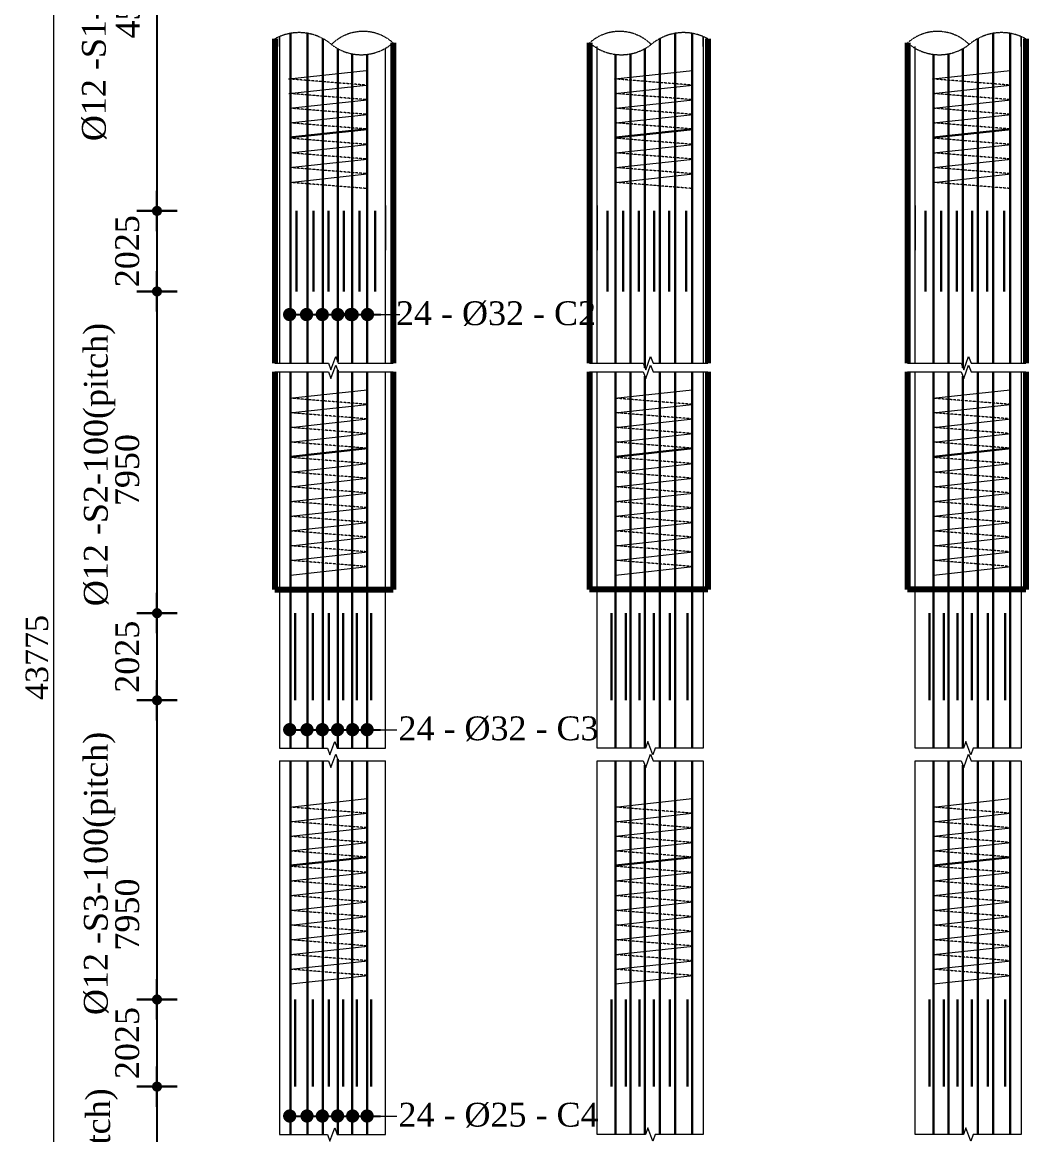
# Model space of a CAD drawing. Header units: millimetres. Extents: x -452357 to 35267, y 81803 to 461763.
# Drawn here: x -28985 to -21411, y 208038 to 216431 of the extents above; entities that cross this region are included whole.
import ezdxf

# ---------------------------------------------------------------- set-up
doc = ezdxf.new("R2010")
doc.units = ezdxf.units.MM
doc.header["$PDMODE"] = 2
doc.linetypes.add('DASHED', pattern=[0.75, 0.5, -0.25])
doc.linetypes.add('DASHEDX2', pattern=[38.099999999999994, 25.4, -12.7])
doc.layers.get('Defpoints').update_dxf_attribs({"lineweight": 13})
for name, color, linetype, lineweight in [('Binder', 136, 'Continuous', 15), ('dim', 96, 'Continuous', 25), ('Dimision', 96, 'Continuous', 18), ('hatch', 65, 'Continuous', 15), ('Hatching', 65, 'Continuous', 20), ('Pile', 11, 'Continuous', 15), ('Reinf.', 12, 'Continuous', 30), ('Text', 7, 'Continuous', 15)]:
    doc.layers.add(name, color=color, linetype=linetype, lineweight=lineweight)
doc.styles.get("Standard").update_dxf_attribs({"font": 'times.ttf'})
doc.dimstyles.new('ISO-25', dxfattribs={"dimtxt": 175, "dimasz": 100, "dimexe": 65, "dimexo": 115.625, "dimgap": 40, "dimtad": 1, "dimtoh": 1, "dimdec": 0, "dimtxsty": 'Standard', "dimblk": 'DOT', "dimcen": 300, "dimclrd": 256, "dimclre": 256, "dimclrt": 256, "dimadec": 0, "dimazin": 0, "dimtfac": 1, "dimtdec": 0, "dimtix": 1, "dimtmove": 0, "dimatfit": 3, "dimldrblk": 'DOT', "dimfxl": 75, "dimlwd": -1, "dimarcsym": 0})
doc.dimstyles.new('ISO-70', dxfattribs={"dimscale": 0, "dimtxt": 70, "dimasz": 0.75, "dimexe": 35, "dimexo": 35, "dimgap": 20, "dimtad": 1, "dimdec": 0, "dimlfac": -1, "dimzin": 1, "dimdsep": 46, "dimtxsty": 'Standard', "dimblk": 'DIM', "dimcen": 60, "dimclrd": 256, "dimclre": 256, "dimclrt": 256, "dimadec": 0, "dimazin": 0, "dimtfac": 1, "dimtdec": 0, "dimtix": 1, "dimtofl": 0, "dimtmove": 0, "dimatfit": 3, "dimldrblk": 'DOT', "dimfxl": 35, "dimfxlon": 1, "dimtolj": 1, "dimlwd": -1, "dimarcsym": 0})

# ---------------------------------------------------------------- blocks, each defined once
blk = doc.blocks.new('DIM')
at = {"layer": 'dim'}
for p, q in [((0, -101.4035087719276), (0, 101.4035087719276)), ((-101.4035087719312, 0), (101.4035087719312, 0))]:
    blk.add_line(p, q, dxfattribs=at)
at = {"layer": 'dim', "const_width": 25.35087719298245}
blk.add_lwpolyline([(-12.67543859648868, 0, 1), (12.67543859648868, 0, 1)], format="xyb", close=True, dxfattribs=at)
blk = doc.blocks.new('*D503')
at = {"layer": 'Defpoints', "color": 0, "ltscale": 30, "transparency": 16777216}
for p in [(-27816.01144215955, 218198.6524618298), (-27968.11670531827, 215007.654706753), (-26473.59269550542, 215007.654706753)]:
    blk.add_point(p, dxfattribs=at)
at = {"layer": 'dim', "lineweight": -2, "ltscale": 30, "transparency": 16777216}
for p, q in [((-27933.11670531827, 218198.6524618298), (-28003.11670531827, 218198.6524618298)), ((-27933.11670531827, 215007.654706753), (-28003.11670531827, 215007.654706753))]:
    blk.add_line(p, q, dxfattribs=at)
at = {"layer": 'dim', "ltscale": 30, "transparency": 16777216}
blk.add_line((-27968.11670531827, 218197.1524618298), (-27968.11670531827, 215009.154706753), dxfattribs=at)
at = {"layer": 'dim', "ltscale": 30, "transparency": 16777216, "xscale": 1.5, "yscale": 1.5, "zscale": 1.5}
for p, rotation in [((-27968.11670531827, 218198.6524618298), 90), ((-27968.11670531827, 215007.654706753), 270)]:
    blk.add_blockref('DIM', p, dxfattribs=dict(at, rotation=rotation))
at = {"layer": 'dim', "ltscale": 30, "transparency": 16777216, "insert": (-28186.57730432412, 216580.7845475536), "char_height": 160, "attachment_point": 5, "rotation": 90}
blk.add_mtext('\\A1;{\\H1.125x;4543}', dxfattribs=at)
blk = doc.blocks.new('_Dot')
at = {"color": 0, "linetype": 'ByBlock', "lineweight": -2}
blk.add_line((-0.5, 0), (-1, 0), dxfattribs=at)
at = {"color": 0, "linetype": 'ByBlock', "const_width": 0.5}
blk.add_lwpolyline([(-0.25, 0, 1), (0.25, 0, 1)], format="xyb", close=True, dxfattribs=at)
blk = doc.blocks.new('*D504')
at = {"layer": 'Defpoints', "color": 0, "ltscale": 30, "transparency": 16777216}
for p in [(-26473.59269550542, 215007.654706753), (-27968.11670531775, 214400.4313557408), (-26446.45457938436, 214400.4313557408)]:
    blk.add_point(p, dxfattribs=at)
at = {"layer": 'dim', "lineweight": -2, "ltscale": 30, "transparency": 16777216}
for p, q in [((-27933.11670531775, 215007.654706753), (-28003.11670531775, 215007.654706753)), ((-27933.11670531775, 214400.4313557408), (-28003.11670531775, 214400.4313557408))]:
    blk.add_line(p, q, dxfattribs=at)
at = {"layer": 'dim', "ltscale": 30, "transparency": 16777216}
blk.add_line((-27968.11670531775, 215006.154706753), (-27968.11670531775, 214401.9313557408), dxfattribs=at)
at = {"layer": 'dim', "ltscale": 30, "transparency": 16777216, "xscale": 1.5, "yscale": 1.5, "zscale": 1.5}
for p, rotation in [((-27968.11670531775, 215007.654706753), 90), ((-27968.11670531775, 214400.4313557408), 270)]:
    blk.add_blockref('DIM', p, dxfattribs=dict(at, rotation=rotation))
at = {"layer": 'dim', "ltscale": 30, "transparency": 16777216, "insert": (-28192.2032770065, 214704.0430312467), "char_height": 160, "attachment_point": 5, "rotation": 90}
blk.add_mtext('\\A1;{\\H1.125x;2025}', dxfattribs=at)
blk = doc.blocks.new('*D505')
at = {"layer": 'Defpoints', "color": 0, "ltscale": 30, "transparency": 16777216}
for p in [(-27925.75776286569, 214400.4313557408), (-27968.11670531775, 211973.2881292108), (-26446.45457938431, 211973.2881292108)]:
    blk.add_point(p, dxfattribs=at)
at = {"layer": 'dim', "lineweight": -2, "ltscale": 30, "transparency": 16777216}
for p, q in [((-27960.75776286569, 214400.4313557408), (-28003.11670531775, 214400.4313557408)), ((-27933.11670531775, 211973.2881292108), (-28003.11670531775, 211973.2881292108))]:
    blk.add_line(p, q, dxfattribs=at)
at = {"layer": 'dim', "ltscale": 30, "transparency": 16777216}
blk.add_line((-27968.11670531775, 214398.9313557408), (-27968.11670531775, 211974.7881292108), dxfattribs=at)
at = {"layer": 'dim', "ltscale": 30, "transparency": 16777216, "xscale": 1.5, "yscale": 1.5, "zscale": 1.5}
for p, rotation in [((-27968.11670531775, 214400.4313557408), 90), ((-27968.11670531775, 211973.2881292108), 270)]:
    blk.add_blockref('DIM', p, dxfattribs=dict(at, rotation=rotation))
at = {"layer": 'dim', "ltscale": 30, "transparency": 16777216, "insert": (-28192.2032770065, 213052.5542210292), "char_height": 160, "attachment_point": 5, "rotation": 90}
blk.add_mtext('\\A1;{\\H1.125x;7950}', dxfattribs=at)
blk = doc.blocks.new('*D506')
at = {"layer": 'Defpoints', "color": 0, "ltscale": 30, "transparency": 16777216}
for p in [(-27939.97026097217, 211973.2881292108), (-27968.11670531765, 211315.8228965687), (-26446.45457938431, 211315.8228965687)]:
    blk.add_point(p, dxfattribs=at)
at = {"layer": 'dim', "lineweight": -2, "ltscale": 30, "transparency": 16777216}
for p, q in [((-27968.11670531765, 211973.2881292108), (-28003.11670531765, 211973.2881292108)), ((-27933.11670531765, 211315.8228965687), (-28003.11670531765, 211315.8228965687))]:
    blk.add_line(p, q, dxfattribs=at)
at = {"layer": 'dim', "ltscale": 30, "transparency": 16777216}
blk.add_line((-27968.11670531765, 211971.7881292108), (-27968.11670531765, 211317.3228965687), dxfattribs=at)
at = {"layer": 'dim', "ltscale": 30, "transparency": 16777216, "xscale": 1.5, "yscale": 1.5, "zscale": 1.5}
for p, rotation in [((-27968.11670531765, 211973.2881292108), 90), ((-27968.11670531765, 211315.8228965687), 270)]:
    blk.add_blockref('DIM', p, dxfattribs=dict(at, rotation=rotation))
at = {"layer": 'dim', "ltscale": 30, "transparency": 16777216, "insert": (-28192.20327700645, 211644.5555128896), "char_height": 160, "attachment_point": 5, "rotation": 90}
blk.add_mtext('\\A1;{\\H1.125x;2025}', dxfattribs=at)
blk = doc.blocks.new('*D571')
at = {"layer": 'Defpoints', "color": 0, "ltscale": 30, "transparency": 16777216}
for p in [(-27943.10731889193, 208401.1151671112), (-27968.11670531805, 205982.7403387887), (-26446.45457938455, 205982.7403387887)]:
    blk.add_point(p, dxfattribs=at)
at = {"layer": 'dim', "lineweight": -2, "ltscale": 30, "transparency": 16777216}
for p, q in [((-27968.11670531805, 208401.1151671112), (-28003.11670531805, 208401.1151671112)), ((-27933.11670531805, 205982.7403387887), (-28003.11670531805, 205982.7403387887))]:
    blk.add_line(p, q, dxfattribs=at)
at = {"layer": 'dim', "ltscale": 30, "transparency": 16777216}
blk.add_line((-27968.11670531805, 208399.6151671112), (-27968.11670531805, 205984.2403387887), dxfattribs=at)
at = {"layer": 'dim', "ltscale": 30, "transparency": 16777216, "xscale": 1.5, "yscale": 1.5, "zscale": 1.5}
for p, rotation in [((-27968.11670531805, 208401.1151671112), 90), ((-27968.11670531805, 205982.7403387887), 270)]:
    blk.add_blockref('DIM', p, dxfattribs=dict(at, rotation=rotation))
at = {"layer": 'dim', "ltscale": 30, "transparency": 16777216, "insert": (-28192.20327700645, 207197.7015799318), "char_height": 160, "attachment_point": 5, "rotation": 90}
blk.add_mtext('\\A1;{\\H1.125x;8400}', dxfattribs=at)
blk = doc.blocks.new('*D576')
at = {"layer": 'Defpoints', "color": 0, "ltscale": 30, "transparency": 16777216}
for p in [(-27816.0114421597, 211315.8228965689), (-27968.11670531798, 209058.5803997532), (-27816.01144215975, 209058.5803997532)]:
    blk.add_point(p, dxfattribs=at)
at = {"layer": 'dim', "lineweight": -2, "ltscale": 30, "transparency": 16777216}
for p, q in [((-27933.11670531798, 211315.8228965689), (-28003.11670531798, 211315.8228965689)), ((-27933.11670531798, 209058.5803997532), (-28003.11670531798, 209058.5803997532))]:
    blk.add_line(p, q, dxfattribs=at)
at = {"layer": 'dim', "ltscale": 30, "transparency": 16777216}
blk.add_line((-27968.11670531798, 211314.3228965689), (-27968.11670531798, 209060.0803997532), dxfattribs=at)
at = {"layer": 'dim', "ltscale": 30, "transparency": 16777216, "xscale": 1.5, "yscale": 1.5, "zscale": 1.5}
for p, rotation in [((-27968.11670531798, 211315.8228965689), 90), ((-27968.11670531798, 209058.5803997532), 270)]:
    blk.add_blockref('DIM', p, dxfattribs=dict(at, rotation=rotation))
at = {"layer": 'dim', "ltscale": 30, "transparency": 16777216, "insert": (-28192.2032770065, 209699.3347189643), "char_height": 160, "attachment_point": 5, "rotation": 90}
blk.add_mtext('\\A1;{\\H1.125x;7950}', dxfattribs=at)
blk = doc.blocks.new('*D577')
at = {"layer": 'Defpoints', "color": 0, "ltscale": 30, "transparency": 16777216}
for p in [(-27939.97026097217, 209058.5803997531), (-27968.11670531771, 208401.1151671111), (-26446.45457938431, 208401.1151671111)]:
    blk.add_point(p, dxfattribs=at)
at = {"layer": 'dim', "lineweight": -2, "ltscale": 30, "transparency": 16777216}
for p, q in [((-27968.11670531771, 209058.5803997531), (-28003.11670531771, 209058.5803997531)), ((-27933.11670531771, 208401.1151671111), (-28003.11670531771, 208401.1151671111))]:
    blk.add_line(p, q, dxfattribs=at)
at = {"layer": 'dim', "ltscale": 30, "transparency": 16777216}
blk.add_line((-27968.11670531771, 209057.0803997531), (-27968.11670531771, 208402.6151671111), dxfattribs=at)
at = {"layer": 'dim', "ltscale": 30, "transparency": 16777216, "xscale": 1.5, "yscale": 1.5, "zscale": 1.5}
for p, rotation in [((-27968.11670531771, 209058.5803997531), 90), ((-27968.11670531771, 208401.1151671111), 270)]:
    blk.add_blockref('DIM', p, dxfattribs=dict(at, rotation=rotation))
at = {"layer": 'dim', "ltscale": 30, "transparency": 16777216, "insert": (-28192.20327700645, 208729.8477834319), "char_height": 160, "attachment_point": 5, "rotation": 90}
blk.add_mtext('\\A1;{\\H1.125x;2025}', dxfattribs=at)
blk = doc.blocks.new('*D608')
at = {"layer": 'Defpoints', "color": 0, "ltscale": 3, "transparency": 16777216}
for p in [(-28746.9423556034, 220500.2925271277), (-28152.71890650112, 220500.2925271277), (-27816.01144215999, 202776.8503809833)]:
    blk.add_point(p, dxfattribs=at)
at = {"layer": 'Dimision', "lineweight": -2, "ltscale": 3, "transparency": 16777216}
for p, q in [((-28546.9423556034, 220500.2925271277), (-28946.9423556034, 220500.2925271277)), ((-28546.94235560339, 202776.8503809833), (-28946.94235560339, 202776.8503809833))]:
    blk.add_line(p, q, dxfattribs=at)
at = {"layer": 'Dimision', "ltscale": 3, "transparency": 16777216}
blk.add_line((-28746.94235560339, 202876.8503809833), (-28746.9423556034, 220400.2925271277), dxfattribs=at)
at = {"layer": 'Dimision', "ltscale": 3, "transparency": 16777216, "xscale": 100, "yscale": 100, "zscale": 100}
for p, rotation in [((-28746.9423556034, 220500.2925271277), 90), ((-28746.94235560339, 202776.8503809833), 270)]:
    blk.add_blockref('_Dot', p, dxfattribs=dict(at, rotation=rotation))
at = {"layer": 'Dimision', "ltscale": 3, "transparency": 16777216, "insert": (-28873.65828927312, 211638.5714540555), "char_height": 170, "attachment_point": 5, "rotation": 90}
blk.add_mtext('43775', dxfattribs=at)

msp = doc.modelspace()

# ---------------------------------------------------------------- linework, layer by layer
at = {"layer": 'Binder', "ltscale": 5}
for p, q in [((-26972.70919128046, 216003.0614942077), (-26388.13292814516, 216067.1057794453)), ((-24511.84470811101, 216003.0614942076), (-23927.26844497577, 216067.1057794452)), ((-22111.84470811141, 216003.0614942077), (-21527.26844497617, 216067.1057794453)), ((-26972.70919128046, 215892.4057565028), (-26388.13292814516, 215956.4500417404)), ((-24511.84470811101, 215892.4057565028), (-23927.26844497577, 215956.4500417403)), ((-22111.84470811141, 215892.4057565028), (-21527.26844497617, 215956.4500417403)), ((-26966.8214527355, 215782.3950603956), (-26382.2451896002, 215846.4393456332)), ((-24505.95696956605, 215782.3950603956), (-23921.38070643081, 215846.4393456331)), ((-22105.95696956645, 215782.3950603956), (-21521.38070643121, 215846.4393456332)), ((-26966.8214527355, 215671.7393226908), (-26382.2451896002, 215735.7836079283)), ((-24505.95696956605, 215671.7393226907), (-23921.38070643081, 215735.7836079282)), ((-22105.95696956645, 215671.7393226907), (-21521.38070643121, 215735.7836079283)), ((-26966.8214527355, 215561.0835849858), (-26382.2451896002, 215625.1278702234)), ((-24505.95696956605, 215561.0835849857), (-23921.38070643081, 215625.1278702233)), ((-22105.95696956645, 215561.0835849858), (-21521.38070643121, 215625.1278702234)), ((-26966.8214527355, 215445.326007582), (-26382.2451896002, 215509.3702928195)), ((-24505.95696956605, 215445.3260075819), (-23921.38070643081, 215509.3702928195)), ((-22105.95696956645, 215445.3260075819), (-21521.38070643121, 215509.3702928195)), ((-26966.8214527355, 215334.6702698771), (-26382.2451896002, 215398.7145551146)), ((-24505.95696956605, 215334.670269877), (-23921.38070643081, 215398.7145551145)), ((-22105.95696956645, 215334.670269877), (-21521.38070643121, 215398.7145551146)), ((-26966.8214527355, 215223.0258435817), (-26382.2451896002, 215287.0701288193)), ((-24505.95696956605, 215223.0258435816), (-23921.38070643081, 215287.0701288192)), ((-22105.95696956645, 215223.0258435817), (-21521.38070643121, 215287.0701288193)), ((-26966.8214527355, 213594.9129884297), (-26382.2451896002, 213658.9572736673)), ((-24512.54522049321, 213594.9129884297), (-23927.96895735785, 213658.9572736672)), ((-22112.54522049362, 213594.9129884297), (-21527.96895735826, 213658.9572736673)), ((-26966.8214527355, 213484.2572507249), (-26382.2451896002, 213548.3015359624)), ((-24512.54522049321, 213484.2572507248), (-23927.96895735785, 213548.3015359623)), ((-22112.54522049362, 213484.2572507248), (-21527.96895735826, 213548.3015359624)), ((-26960.93371419054, 213374.2465546177), (-26376.35745105524, 213438.2908398552)), ((-24506.65748194825, 213374.2465546176), (-23922.08121881289, 213438.2908398552)), ((-22106.65748194866, 213374.2465546176), (-21522.0812188133, 213438.2908398552)), ((-26960.93371419054, 213263.5908169128), (-26376.35745105524, 213327.6351021503)), ((-24506.65748194825, 213263.5908169127), (-23922.08121881289, 213327.6351021502)), ((-22106.65748194866, 213263.5908169127), (-21522.0812188133, 213327.6351021503)), ((-26960.93371419054, 213152.9350792078), (-26376.35745105524, 213216.9793644454)), ((-24506.65748194825, 213152.9350792077), (-23922.08121881289, 213216.9793644453)), ((-22106.65748194866, 213152.9350792078), (-21522.0812188133, 213216.9793644454)), ((-26960.93371419054, 213037.177501804), (-26376.35745105524, 213101.2217870415)), ((-24506.65748194825, 213037.1775018039), (-23922.08121881289, 213101.2217870415)), ((-22106.65748194866, 213037.1775018039), (-21522.0812188133, 213101.2217870415)), ((-26960.93371419054, 212926.5217640991), (-26376.35745105524, 212990.5660493366)), ((-24506.65748194825, 212926.521764099), (-23922.08121881289, 212990.5660493365)), ((-22106.65748194866, 212926.521764099), (-21522.0812188133, 212990.5660493366)), ((-26960.93371419054, 212814.8773378037), (-26376.35745105524, 212878.9216230413)), ((-24506.65748194825, 212814.8773378036), (-23922.08121881289, 212878.9216230412)), ((-22106.65748194866, 212814.8773378037), (-21522.0812188133, 212878.9216230413)), ((-26960.93371419054, 212704.2216000988), (-26376.35745105524, 212768.2658853364)), ((-24506.65748194825, 212704.2216000987), (-23922.08121881289, 212768.2658853363)), ((-22106.65748194866, 212704.2216000987), (-21522.0812188133, 212768.2658853363)), ((-26960.93371419054, 212593.5658623939), (-26376.35745105524, 212657.6101476314)), ((-24506.65748194825, 212593.5658623938), (-23922.08121881289, 212657.6101476313)), ((-22106.65748194866, 212593.5658623939), (-21522.0812188133, 212657.6101476314)), ((-26960.93371419054, 212481.9214360985), (-26376.35745105524, 212545.9657213361)), ((-24506.65748194825, 212481.9214360984), (-23922.08121881289, 212545.965721336)), ((-22106.65748194866, 212481.9214360985), (-21522.0812188133, 212545.9657213361)), ((-26960.93371419054, 212371.2656983936), (-26376.35745105524, 212435.3099836312)), ((-24506.65748194825, 212371.2656983935), (-23922.08121881289, 212435.3099836311)), ((-22106.65748194866, 212371.2656983935), (-21522.0812188133, 212435.3099836311)), ((-26960.93371419054, 212260.6099606887), (-26376.35745105524, 212324.6542459262)), ((-24506.65748194825, 212260.6099606886), (-23922.08121881289, 212324.6542459261)), ((-22106.65748194866, 212260.6099606887), (-21522.0812188133, 212324.6542459262)), ((-26966.82145273546, 210510.3045292577), (-26382.24518960016, 210574.3488144953)), ((-24512.54522049316, 210510.3045292576), (-23927.96895735781, 210574.3488144952)), ((-22112.54522049357, 210510.3045292576), (-21527.96895735821, 210574.3488144952)), ((-26966.82145273546, 210399.6487915528), (-26382.24518960016, 210463.6930767903)), ((-24512.54522049316, 210399.6487915527), (-23927.96895735781, 210463.6930767902)), ((-22112.54522049357, 210399.6487915528), (-21527.96895735821, 210463.6930767903)), ((-26960.9337141905, 210289.6380954456), (-26376.3574510552, 210353.6823806832)), ((-24506.6574819482, 210289.6380954455), (-23922.08121881285, 210353.6823806831)), ((-22106.65748194861, 210289.6380954456), (-21522.08121881325, 210353.6823806831)), ((-26960.9337141905, 210178.9823577407), (-26376.3574510552, 210243.0266429782)), ((-24506.6574819482, 210178.9823577406), (-23922.08121881285, 210243.0266429781)), ((-22106.65748194861, 210178.9823577407), (-21522.08121881325, 210243.0266429782)), ((-26960.9337141905, 210068.3266200357), (-26376.3574510552, 210132.3709052733)), ((-24506.6574819482, 210068.3266200357), (-23922.08121881285, 210132.3709052732)), ((-22106.65748194861, 210068.3266200357), (-21522.08121881325, 210132.3709052733)), ((-26960.9337141905, 209952.5690426319), (-26376.3574510552, 210016.6133278695)), ((-24506.6574819482, 209952.5690426318), (-23922.08121881285, 210016.6133278694)), ((-22106.65748194861, 209952.5690426319), (-21522.08121881325, 210016.6133278694)), ((-26960.9337141905, 209841.913304927), (-26376.3574510552, 209905.9575901645)), ((-24506.6574819482, 209841.9133049269), (-23922.08121881285, 209905.9575901644)), ((-22106.65748194861, 209841.913304927), (-21522.08121881325, 209905.9575901645)), ((-26960.9337141905, 209730.2688786316), (-26376.3574510552, 209794.3131638692)), ((-24506.6574819482, 209730.2688786316), (-23922.08121881285, 209794.3131638691)), ((-22106.65748194861, 209730.2688786316), (-21522.08121881325, 209794.3131638692)), ((-26960.9337141905, 209619.6131409267), (-26376.3574510552, 209683.6574261643)), ((-24506.6574819482, 209619.6131409266), (-23922.08121881285, 209683.6574261642)), ((-22106.65748194861, 209619.6131409267), (-21522.08121881325, 209683.6574261643)), ((-26960.9337141905, 209508.9574032218), (-26376.3574510552, 209573.0016884593)), ((-24506.6574819482, 209508.9574032217), (-23922.08121881285, 209573.0016884592)), ((-22106.65748194861, 209508.9574032218), (-21522.08121881325, 209573.0016884593)), ((-26960.9337141905, 209397.3129769264), (-26376.3574510552, 209461.357262164)), ((-24506.6574819482, 209397.3129769264), (-23922.08121881285, 209461.3572621639)), ((-22106.65748194861, 209397.3129769264), (-21522.08121881325, 209461.357262164)), ((-26960.9337141905, 209286.6572392215), (-26376.3574510552, 209350.7015244591)), ((-24506.6574819482, 209286.6572392214), (-23922.08121881285, 209350.701524459)), ((-22106.65748194861, 209286.6572392215), (-21522.08121881325, 209350.7015244591)), ((-26960.9337141905, 209176.0015015166), (-26376.3574510552, 209240.0457867541)), ((-24506.6574819482, 209176.0015015165), (-23922.08121881285, 209240.0457867541)), ((-22106.65748194861, 209176.0015015166), (-21522.08121881325, 209240.0457867541))]:
    msp.add_line(p, q, dxfattribs=at)
at = {"layer": 'Binder', "linetype": 'DASHEDX2', "ltscale": 0.006999999999999999}
for p, q in [((-26388.13292814516, 215956.4500417404), (-26972.70919128046, 216003.0614942077)), ((-23927.26844497577, 215956.4500417403), (-24511.84470811101, 216003.0614942076)), ((-21527.26844497617, 215956.4500417403), (-22111.84470811141, 216003.0614942077)), ((-26382.2451896002, 215846.4393456332), (-26966.8214527355, 215893.0507981006)), ((-23921.38070643081, 215846.4393456331), (-24505.95696956605, 215893.0507981005)), ((-21521.38070643121, 215846.4393456332), (-22105.95696956645, 215893.0507981006)), ((-26382.2451896002, 215735.7836079283), (-26966.8214527355, 215782.3950603956)), ((-23921.38070643081, 215735.7836079282), (-24505.95696956605, 215782.3950603956)), ((-21521.38070643121, 215735.7836079283), (-22105.95696956645, 215782.3950603956)), ((-26382.2451896002, 215625.1278702234), (-26966.8214527355, 215671.7393226908)), ((-23921.38070643081, 215625.1278702233), (-24505.95696956605, 215671.7393226907)), ((-21521.38070643121, 215625.1278702234), (-22105.95696956645, 215671.7393226907)), ((-26382.2451896002, 215509.3702928195), (-26966.8214527355, 215555.9817452869)), ((-23921.38070643081, 215509.3702928195), (-24505.95696956605, 215555.9817452868)), ((-21521.38070643121, 215509.3702928195), (-22105.95696956645, 215555.9817452869)), ((-26382.2451896002, 215398.7145551146), (-26966.8214527355, 215445.326007582)), ((-23921.38070643081, 215398.7145551145), (-24505.95696956605, 215445.3260075819)), ((-21521.38070643121, 215398.7145551146), (-22105.95696956645, 215445.3260075819)), ((-26382.2451896002, 215288.0588174096), (-26966.8214527355, 215334.6702698771)), ((-23921.38070643081, 215288.0588174096), (-24505.95696956605, 215334.670269877)), ((-21521.38070643121, 215288.0588174096), (-22105.95696956645, 215334.670269877)), ((-26382.2451896002, 215176.4143911143), (-26966.8214527355, 215223.0258435817)), ((-23921.38070643081, 215176.4143911143), (-24505.95696956605, 215223.0258435816)), ((-21521.38070643121, 215176.4143911143), (-22105.95696956645, 215223.0258435817)), ((-26382.2451896002, 213548.3015359624), (-26966.8214527355, 213594.9129884297)), ((-23927.96895735785, 213548.3015359623), (-24512.54522049321, 213594.9129884297)), ((-21527.96895735826, 213548.3015359624), (-22112.54522049362, 213594.9129884297)), ((-26376.35745105524, 213438.2908398552), (-26960.93371419054, 213484.9022923226)), ((-23922.08121881289, 213438.2908398552), (-24506.65748194825, 213484.9022923225)), ((-21522.0812188133, 213438.2908398552), (-22106.65748194866, 213484.9022923226)), ((-26376.35745105524, 213327.6351021503), (-26960.93371419054, 213374.2465546177)), ((-23922.08121881289, 213327.6351021502), (-24506.65748194825, 213374.2465546176)), ((-21522.0812188133, 213327.6351021503), (-22106.65748194866, 213374.2465546176)), ((-26376.35745105524, 213216.9793644454), (-26960.93371419054, 213263.5908169128)), ((-23922.08121881289, 213216.9793644453), (-24506.65748194825, 213263.5908169127)), ((-21522.0812188133, 213216.9793644454), (-22106.65748194866, 213263.5908169127)), ((-26376.35745105524, 213101.2217870415), (-26960.93371419054, 213147.8332395089)), ((-23922.08121881289, 213101.2217870415), (-24506.65748194825, 213147.8332395088)), ((-21522.0812188133, 213101.2217870415), (-22106.65748194866, 213147.8332395089)), ((-26376.35745105524, 212990.5660493366), (-26960.93371419054, 213037.177501804)), ((-23922.08121881289, 212990.5660493365), (-24506.65748194825, 213037.1775018039)), ((-21522.0812188133, 212990.5660493366), (-22106.65748194866, 213037.1775018039)), ((-26376.35745105524, 212879.9103116317), (-26960.93371419054, 212926.5217640991)), ((-23922.08121881289, 212879.9103116316), (-24506.65748194825, 212926.521764099)), ((-21522.0812188133, 212879.9103116316), (-22106.65748194866, 212926.521764099)), ((-26376.35745105524, 212768.2658853364), (-26960.93371419054, 212814.8773378037)), ((-23922.08121881289, 212768.2658853363), (-24506.65748194825, 212814.8773378036)), ((-21522.0812188133, 212768.2658853363), (-22106.65748194866, 212814.8773378037)), ((-26376.35745105524, 212657.6101476314), (-26960.93371419054, 212704.2216000988)), ((-23922.08121881289, 212657.6101476313), (-24506.65748194825, 212704.2216000987)), ((-21522.0812188133, 212657.6101476314), (-22106.65748194866, 212704.2216000987)), ((-26376.35745105524, 212546.9544099265), (-26960.93371419054, 212593.5658623939)), ((-23922.08121881289, 212546.9544099264), (-24506.65748194825, 212593.5658623938)), ((-21522.0812188133, 212546.9544099264), (-22106.65748194866, 212593.5658623939)), ((-26376.35745105524, 212435.3099836312), (-26960.93371419054, 212481.9214360985)), ((-23922.08121881289, 212435.3099836311), (-24506.65748194825, 212481.9214360984)), ((-21522.0812188133, 212435.3099836311), (-22106.65748194866, 212481.9214360985)), ((-26376.35745105524, 212324.6542459262), (-26960.93371419054, 212371.2656983936)), ((-23922.08121881289, 212324.6542459261), (-24506.65748194825, 212371.2656983935)), ((-21522.0812188133, 212324.6542459262), (-22106.65748194866, 212371.2656983935)), ((-26382.24518960016, 210463.6930767903), (-26966.82145273546, 210510.3045292577)), ((-23927.96895735781, 210463.6930767902), (-24512.54522049316, 210510.3045292576)), ((-21527.96895735821, 210463.6930767903), (-22112.54522049357, 210510.3045292576)), ((-26376.3574510552, 210353.6823806832), (-26960.9337141905, 210400.2938331505)), ((-23922.08121881285, 210353.6823806831), (-24506.6574819482, 210400.2938331504)), ((-21522.08121881325, 210353.6823806831), (-22106.65748194861, 210400.2938331505)), ((-26376.3574510552, 210243.0266429782), (-26960.9337141905, 210289.6380954456)), ((-23922.08121881285, 210243.0266429781), (-24506.6574819482, 210289.6380954455)), ((-21522.08121881325, 210243.0266429782), (-22106.65748194861, 210289.6380954456)), ((-26376.3574510552, 210132.3709052733), (-26960.9337141905, 210178.9823577407)), ((-23922.08121881285, 210132.3709052732), (-24506.6574819482, 210178.9823577406)), ((-21522.08121881325, 210132.3709052733), (-22106.65748194861, 210178.9823577407)), ((-26376.3574510552, 210016.6133278695), (-26960.9337141905, 210063.2247803368)), ((-23922.08121881285, 210016.6133278694), (-24506.6574819482, 210063.2247803367)), ((-21522.08121881325, 210016.6133278694), (-22106.65748194861, 210063.2247803368)), ((-26376.3574510552, 209905.9575901645), (-26960.9337141905, 209952.5690426319)), ((-23922.08121881285, 209905.9575901644), (-24506.6574819482, 209952.5690426318)), ((-21522.08121881325, 209905.9575901645), (-22106.65748194861, 209952.5690426319)), ((-26376.3574510552, 209795.3018524596), (-26960.9337141905, 209841.913304927)), ((-23922.08121881285, 209795.3018524595), (-24506.6574819482, 209841.9133049269)), ((-21522.08121881325, 209795.3018524596), (-22106.65748194861, 209841.913304927)), ((-26376.3574510552, 209683.6574261643), (-26960.9337141905, 209730.2688786316)), ((-23922.08121881285, 209683.6574261642), (-24506.6574819482, 209730.2688786316)), ((-21522.08121881325, 209683.6574261643), (-22106.65748194861, 209730.2688786316)), ((-26376.3574510552, 209573.0016884593), (-26960.9337141905, 209619.6131409267)), ((-23922.08121881285, 209573.0016884592), (-24506.6574819482, 209619.6131409266)), ((-21522.08121881325, 209573.0016884593), (-22106.65748194861, 209619.6131409267)), ((-26376.3574510552, 209462.3459507544), (-26960.9337141905, 209508.9574032218)), ((-23922.08121881285, 209462.3459507543), (-24506.6574819482, 209508.9574032217)), ((-21522.08121881325, 209462.3459507544), (-22106.65748194861, 209508.9574032218)), ((-26376.3574510552, 209350.7015244591), (-26960.9337141905, 209397.3129769264)), ((-23922.08121881285, 209350.701524459), (-24506.6574819482, 209397.3129769264)), ((-21522.08121881325, 209350.7015244591), (-22106.65748194861, 209397.3129769264)), ((-26376.3574510552, 209240.0457867541), (-26960.9337141905, 209286.6572392215)), ((-23922.08121881285, 209240.0457867541), (-24506.6574819482, 209286.6572392214)), ((-21522.08121881325, 209240.0457867541), (-22106.65748194861, 209286.6572392215))]:
    msp.add_line(p, q, dxfattribs=at)
at = {"layer": 'hatch', "lineweight": 80, "ltscale": 3}
for p, q in [((-27078.19949760246, 216305.8015559603), (-27078.19949760246, 213859.1710678301)), ((-23810.70317394593, 216305.8015559601), (-23810.70317394593, 213859.17106783)), ((-21410.70317394634, 216305.8015559602), (-21410.70317394634, 213859.1710678301)), ((-26186.42492278507, 216275.421167183), (-26186.42492278507, 213859.1710678301)), ((-24702.47774876338, 216275.4211671829), (-24702.47774876338, 213859.17106783)), ((-22302.47774876379, 216275.4211671829), (-22302.47774876379, 213859.1710678301)), ((-27078.19949760246, 213794.1459748354), (-27078.19949760246, 212152.002647259)), ((-26186.42492278507, 213794.1459748354), (-26186.42492278507, 212152.002647259)), ((-24702.47774876338, 213794.1459748354), (-24702.47774876338, 212152.0026472588)), ((-23810.70317394593, 213794.1459748354), (-23810.70317394593, 212152.0026472588)), ((-22302.47774876379, 213794.1459748354), (-22302.47774876379, 212152.0026472589)), ((-21410.70317394634, 213794.1459748354), (-21410.70317394634, 212152.0026472589)), ((-27078.19949760246, 212152.002647259), (-26186.42492278507, 212152.002647259)), ((-23810.70317394593, 212152.0026472588), (-24702.47774876338, 212152.0026472588)), ((-21410.70317394634, 212152.0026472589), (-22302.47774876379, 212152.0026472589))]:
    msp.add_line(p, q, dxfattribs=at)
at = {"layer": 'Hatching', "ltscale": 3}
for p, q in [((-24644.45133577414, 216234.4018978291), (-24644.45133577414, 216247.2785593003)), ((-22244.45133577455, 216234.4018978292), (-22244.45133577455, 216247.2785593004)), ((-26244.45133577431, 215049.04632359), (-26244.45133577431, 214711.103638685)), ((-24644.45133577414, 215049.0463235898), (-24644.45133577414, 214711.1036386849)), ((-22244.45133577455, 215049.0463235899), (-22244.45133577455, 214711.103638685))]:
    msp.add_line(p, q, dxfattribs=at)
for points in [[(-27044.45133577455, 216322.2797211638), (-27044.45133577455, 213859.1710678301)], [(-27044.45133577455, 216247.2785593004), (-27044.45133577455, 216320.5663687546)], [(-23844.45133577396, 216322.2797211636), (-23844.45133577396, 213859.17106783)], [(-23844.45133577396, 216247.2785593003), (-23844.45133577396, 216320.5663687544)], [(-21444.45133577437, 216322.2797211637), (-21444.45133577437, 213859.1710678301)], [(-21444.45133577437, 216247.2785593004), (-21444.45133577437, 216320.5663687545)], [(-26244.45133577431, 213859.1710678301), (-26244.45133577431, 216234.4018978293)], [(-24644.45133577414, 213859.17106783), (-24644.45133577414, 216234.4018978291)], [(-22244.45133577455, 213859.1710678301), (-22244.45133577455, 216234.4018978292)], [(-27078.19949760246, 213859.1710678301), (-26673.31016868683, 213859.1710678301), (-26654.86754573583, 213808.5003777175), (-26617.9822998343, 213909.8417579428), (-26599.53967688353, 213859.1710678301), (-26186.42492278507, 213859.1710678301)], [(-24702.47774876338, 213859.17106783), (-24297.58841984753, 213859.17106783), (-24279.14579689676, 213808.5003777174), (-24242.26055099499, 213909.8417579427), (-24223.81792804423, 213859.17106783), (-23810.70317394593, 213859.17106783)], [(-22302.47774876379, 213859.1710678301), (-21897.58841984793, 213859.1710678301), (-21879.14579689717, 213808.5003777175), (-21842.2605509954, 213909.8417579427), (-21823.81792804463, 213859.1710678301), (-21410.70317394634, 213859.1710678301)], [(-27078.19949760246, 213794.1459748354), (-26673.31016868683, 213794.1459748354), (-26654.86754573607, 213743.4752847228), (-26617.9822998343, 213844.8166649481), (-26599.53967688353, 213794.1459748354), (-26186.42492278507, 213794.1459748354)], [(-27044.45133577455, 213794.1459748354), (-27044.45133577455, 212152.002647259)], [(-26244.45133577431, 212152.002647259), (-26244.45133577431, 213794.1459748354)], [(-24702.47774876338, 213794.1459748354), (-24297.58841984776, 213794.1459748354), (-24279.14579689676, 213743.4752847227), (-24242.26055099523, 213844.816664948), (-24223.81792804446, 213794.1459748354), (-23810.70317394605, 213794.1459748354)], [(-24644.45133577414, 212152.0026472588), (-24644.45133577414, 213794.1459748354)], [(-23844.45133577396, 213794.1459748354), (-23844.45133577396, 212152.0026472588)], [(-22302.47774876379, 213794.1459748354), (-21897.58841984817, 213794.1459748354), (-21879.14579689717, 213743.4752847228), (-21842.26055099563, 213844.8166649481), (-21823.81792804487, 213794.1459748354), (-21410.70317394646, 213794.1459748354)], [(-22244.45133577455, 212152.0026472589), (-22244.45133577455, 213794.1459748354)], [(-21444.45133577437, 213794.1459748354), (-21444.45133577437, 212152.0026472589)], [(-27044.45133577431, 212152.002647259), (-27044.4513357745, 210954.2873357716)], [(-26244.45133577427, 210954.2873357716), (-26244.45133577408, 212152.002647259)], [(-24644.45133577409, 210954.2873357714), (-24644.45133577437, 212152.0026472588)], [(-23844.45133577408, 212152.0026472588), (-23844.45133577392, 210954.2873357714)], [(-22244.4513357745, 210954.2873357715), (-22244.45133577478, 212152.0026472589)], [(-21444.45133577449, 212152.0026472589), (-21444.45133577433, 210954.2873357715)], [(-27044.45133577427, 210954.2873357716), (-26681.3365816758, 210954.2873357716), (-26662.89395872504, 210903.6166456589), (-26626.00871282327, 211004.9580258843), (-26607.5660898725, 210954.2873357716), (-26244.45133577427, 210954.2873357716)], [(-23844.45133577404, 210954.2873357714), (-24207.56608987256, 210954.2873357714), (-24226.00871282333, 210903.6166456587), (-24262.89395872509, 211004.9580258841), (-24281.33658167586, 210954.2873357714), (-24644.45133577409, 210954.2873357714)], [(-21444.45133577444, 210954.2873357715), (-21807.56608987297, 210954.2873357715), (-21826.00871282374, 210903.6166456588), (-21862.8939587255, 211004.9580258842), (-21881.33658167627, 210954.2873357715), (-22244.4513357745, 210954.2873357715)], [(-27044.4513357745, 210859.5375156634), (-26673.31016868679, 210859.5375156634), (-26654.86754573602, 210808.8668255507), (-26617.98229983426, 210910.208205776), (-26599.53967688349, 210859.5375156634), (-26244.45133577427, 210859.5375156634)], [(-27044.4513357745, 210859.5375156634), (-27044.4513357745, 209067.3941880869)], [(-26244.45133577427, 209067.3941880869), (-26244.45133577427, 210859.5375156634)], [(-24644.45133577409, 210859.5375156633), (-24297.58841984771, 210859.5375156633), (-24279.14579689672, 210808.8668255506), (-24242.26055099518, 210910.2082057759), (-24223.81792804442, 210859.5375156633), (-23844.45133577392, 210859.5375156633)], [(-24644.45133577409, 209067.3941880868), (-24644.45133577409, 210859.5375156633)], [(-23844.45133577392, 210859.5375156633), (-23844.45133577392, 209067.3941880868)], [(-22244.4513357745, 210859.5375156633), (-21897.58841984812, 210859.5375156633), (-21879.14579689712, 210808.8668255507), (-21842.26055099559, 210910.208205776), (-21823.81792804482, 210859.5375156633), (-21444.45133577433, 210859.5375156633)], [(-22244.4513357745, 209067.3941880868), (-22244.4513357745, 210859.5375156633)], [(-21444.45133577433, 210859.5375156633), (-21444.45133577433, 209067.3941880868)], [(-27044.45133577427, 209067.3941880869), (-27044.4513357745, 208039.5796063139)], [(-26244.45133577427, 208039.5796063139), (-26244.45133577404, 209067.3941880869)], [(-24644.45133577409, 208039.5796063138), (-24644.45133577433, 209067.3941880868)], [(-23844.45133577404, 209067.3941880868), (-23844.45133577392, 208039.5796063138)], [(-22244.4513357745, 208039.5796063138), (-22244.45133577473, 209067.3941880868)], [(-21444.45133577444, 209067.3941880868), (-21444.45133577433, 208039.5796063138)], [(-27044.45133577427, 208039.5796063139), (-26681.3365816758, 208039.5796063139), (-26662.89395872504, 207988.9089162012), (-26626.00871282327, 208090.2502964266), (-26607.5660898725, 208039.5796063139), (-26244.45133577427, 208039.5796063139)], [(-23844.45133577404, 208039.5796063138), (-24207.56608987256, 208039.5796063138), (-24226.00871282333, 207988.9089162011), (-24262.89395872509, 208090.2502964264), (-24281.33658167586, 208039.5796063138), (-24644.45133577409, 208039.5796063138)], [(-21444.45133577444, 208039.5796063138), (-21807.56608987297, 208039.5796063138), (-21826.00871282374, 207988.9089162011), (-21862.8939587255, 208090.2502964265), (-21881.33658167627, 208039.5796063138), (-22244.4513357745, 208039.5796063138)]]:
    msp.add_lwpolyline(points, dxfattribs=at)
at = {"layer": 'Pile', "linetype": 'DASHED', "ltscale": 5}
for points in [[(-27078.19949760246, 216305.8015559603, -0.3108209829579011), (-26651.07671027123, 216263.434169951, 0.357467436164619), (-26186.42492278507, 216275.4211671831, 0.3980757661387853), (-26651.07671026471, 216263.4341699526)], [(-23810.70317394593, 216305.8015559601, 0.3108209829579011), (-24237.82596127722, 216263.4341699509, -0.357467436164619), (-24702.47774876338, 216275.4211671829, -0.3980757661387853), (-24237.82596128374, 216263.4341699524)], [(-21410.70317394634, 216305.8015559602, 0.3108209829579011), (-21837.82596127763, 216263.434169951, -0.357467436164619), (-22302.47774876379, 216275.421167183, -0.3980757661387853), (-21837.82596128415, 216263.4341699525)]]:
    msp.add_lwpolyline(points, format="xyb", dxfattribs=at)
at = {"layer": 'Reinf.', "ltscale": 5}
for p, q in [((-26716.24407574888, 213859.1710678301), (-26716.24407574888, 216307.759662689)), ((-24172.65859579957, 213859.17106783), (-24172.65859579957, 216307.7596626888)), ((-21772.65859579998, 213859.1710678301), (-21772.65859579998, 216307.7596626889)), ((-26603.72059943671, 213870.658058137), (-26603.72059943648, 216232.1794508896)), ((-24285.18207211174, 213825.0849075683), (-24285.18207211197, 216232.1794508895)), ((-21885.18207211215, 213825.0849075683), (-21885.18207211238, 216232.1794508896)), ((-26966.8214527355, 215561.0835849858), (-26382.2451896002, 215625.1278702234)), ((-24505.95696956605, 215561.0835849857), (-23921.38070643081, 215625.1278702233)), ((-22105.95696956645, 215561.0835849858), (-21521.38070643121, 215625.1278702234)), ((-26915.63497404223, 214400.4313557407), (-26915.63497404223, 215007.6547067529)), ((-26786.05942889866, 214400.4313557407), (-26786.05942889866, 215007.6547067529)), ((-26673.09644191321, 214400.4313557407), (-26673.09644191321, 215007.6547067529)), ((-26556.81094329622, 214400.4313557407), (-26556.81094329622, 215007.6547067529)), ((-26440.52544467924, 214400.4313557407), (-26440.52544467924, 215007.6547067529)), ((-26320.91743443072, 214400.4313557407), (-26320.91743443072, 215007.6547067529)), ((-24567.98523711773, 214400.4313557405), (-24567.98523711773, 215007.6547067527)), ((-24448.37722686921, 214400.4313557405), (-24448.37722686921, 215007.6547067527)), ((-24332.09172825223, 214400.4313557405), (-24332.09172825223, 215007.6547067527)), ((-24215.80622963524, 214400.4313557405), (-24215.80622963524, 215007.6547067527)), ((-24102.84324264973, 214400.4313557405), (-24102.84324264985, 215007.6547067527)), ((-23973.26769750616, 214400.4313557405), (-23973.26769750628, 215007.6547067527)), ((-22167.98523711813, 214400.4313557406), (-22167.98523711813, 215007.6547067528)), ((-22048.37722686962, 214400.4313557406), (-22048.37722686962, 215007.6547067528)), ((-21932.09172825264, 214400.4313557406), (-21932.09172825264, 215007.6547067528)), ((-21815.80622963565, 214400.4313557406), (-21815.80622963565, 215007.6547067528)), ((-21702.84324265014, 214400.4313557406), (-21702.84324265025, 215007.6547067528)), ((-21573.26769750657, 214400.4313557406), (-21573.26769750669, 215007.6547067528)), ((-26716.24407574888, 212152.002647259), (-26716.24407574888, 213794.1459748354)), ((-26603.72059943671, 212152.002647259), (-26603.72059943671, 213805.6329651423)), ((-24172.65859579957, 212152.0026472588), (-24172.65859579957, 213794.1459748354)), ((-21772.65859579998, 212152.0026472589), (-21772.65859579998, 213794.1459748354)), ((-24285.18207211174, 212152.0026472589), (-24285.18207211174, 213760.0598145735)), ((-21885.18207211215, 212152.0026472589), (-21885.18207211215, 213760.0598145735)), ((-26960.93371419054, 213152.9350792078), (-26376.35745105524, 213216.9793644454)), ((-24506.65748194825, 213152.9350792077), (-23922.08121881289, 213216.9793644453)), ((-22106.65748194866, 213152.9350792078), (-21522.0812188133, 213216.9793644454)), ((-26716.24407574884, 210954.2873357716), (-26716.24407574865, 212152.002647259)), ((-26603.72059943643, 210954.2873357716), (-26603.72059943624, 212152.002647259)), ((-26603.72059943643, 211950.8626765887), (-26603.72059943624, 212152.002647259)), ((-24285.18207211193, 210954.2873357714), (-24285.18207211221, 212152.0026472589)), ((-24285.18207211193, 211950.8626765885), (-24285.18207211221, 212152.0026472588)), ((-24172.65859579953, 210954.2873357714), (-24172.6585957998, 212152.0026472589)), ((-21885.18207211234, 210954.2873357715), (-21885.18207211261, 212152.0026472589)), ((-21885.18207211234, 211950.8626765886), (-21885.18207211261, 212152.0026472589)), ((-21772.65859579993, 210954.2873357715), (-21772.65859580021, 212152.0026472589)), ((-26790.70332211885, 211315.8228965686), (-26790.70332211885, 211973.2881292106)), ((-26672.11526857689, 211315.8228965686), (-26672.11526857689, 211973.2881292106)), ((-26563.66575270286, 211315.8228965686), (-26563.66575270286, 211973.2881292106)), ((-26459.10449602176, 211315.8228965686), (-26459.10449602176, 211973.2881292106)), ((-24429.79817552661, 211315.8228965685), (-24429.79817552661, 211973.2881292105)), ((-24325.2369188455, 211315.8228965685), (-24325.2369188455, 211973.2881292105)), ((-24216.78740297147, 211315.8228965685), (-24216.78740297147, 211973.2881292105)), ((-24098.19934942946, 211315.8228965685), (-24098.19934942946, 211973.2881292105)), ((-22029.79817552702, 211315.8228965685), (-22029.79817552702, 211973.2881292106)), ((-21925.23691884591, 211315.8228965685), (-21925.23691884591, 211973.2881292106)), ((-21816.78740297188, 211315.8228965685), (-21816.78740297188, 211973.2881292106)), ((-21698.19934942987, 211315.8228965685), (-21698.19934942987, 211973.2881292106)), ((-26716.24407574884, 209067.3941880869), (-26716.24407574884, 210859.5375156634)), ((-26603.72059943667, 209067.3941880869), (-26603.72059943667, 210871.0245059702)), ((-24172.65859579953, 209067.3941880868), (-24172.65859579953, 210859.5375156633)), ((-21772.65859579993, 209067.3941880868), (-21772.65859579993, 210859.5375156633)), ((-24285.1820721117, 209067.3941880868), (-24285.1820721117, 210825.4513554014)), ((-21885.1820721121, 209067.3941880869), (-21885.1820721121, 210825.4513554015)), ((-26960.9337141905, 210068.3266200357), (-26376.3574510552, 210132.3709052733)), ((-24506.6574819482, 210068.3266200357), (-23922.08121881285, 210132.3709052732)), ((-22106.65748194861, 210068.3266200357), (-21522.08121881325, 210132.3709052733)), ((-26790.70332211885, 208401.1151671109), (-26790.70332211885, 209058.580399753)), ((-26716.24407574884, 208039.5796063139), (-26716.2440757486, 209067.3941880869)), ((-26672.11526857689, 208401.1151671109), (-26672.11526857689, 209058.580399753)), ((-26603.72059943643, 208039.5796063139), (-26603.7205994362, 209067.3941880869)), ((-26603.72059943643, 209036.154947131), (-26603.7205994362, 209067.3941880869)), ((-26563.66575270286, 208401.1151671109), (-26563.66575270286, 209058.580399753)), ((-26459.10449602176, 208401.1151671109), (-26459.10449602176, 209058.580399753)), ((-24429.79817552661, 208401.1151671108), (-24429.79817552661, 209058.5803997528)), ((-24325.2369188455, 208401.1151671108), (-24325.2369188455, 209058.5803997528)), ((-24285.18207211193, 208039.5796063138), (-24285.18207211216, 209067.3941880868)), ((-24285.18207211193, 209036.1549471309), (-24285.18207211216, 209067.3941880868)), ((-24216.78740297147, 208401.1151671108), (-24216.78740297147, 209058.5803997528)), ((-24172.65859579953, 208039.5796063138), (-24172.65859579976, 209067.3941880868)), ((-24098.19934942946, 208401.1151671108), (-24098.19934942946, 209058.5803997528)), ((-22029.79817552702, 208401.1151671108), (-22029.79817552702, 209058.5803997529)), ((-21925.23691884591, 208401.1151671108), (-21925.23691884591, 209058.5803997529)), ((-21885.18207211234, 208039.5796063138), (-21885.18207211257, 209067.3941880869)), ((-21885.18207211234, 209036.1549471309), (-21885.18207211257, 209067.3941880868)), ((-21816.78740297188, 208401.1151671108), (-21816.78740297188, 209058.5803997529)), ((-21772.65859579993, 208039.5796063138), (-21772.65859580017, 209067.3941880869)), ((-21698.19934942987, 208401.1151671108), (-21698.19934942987, 209058.5803997529))]:
    msp.add_line(p, q, dxfattribs=at)
for points in [[(-26960.93371419054, 213859.1710678301), (-26960.93371419054, 216347.1349152127)], [(-26832.62007533391, 213859.1710678301), (-26832.62007533391, 216347.6005530753)], [(-24056.2825962146, 213859.17106783), (-24056.2825962146, 216347.6005530751)], [(-23927.96895735785, 213859.17106783), (-23927.96895735785, 216347.1349152125)], [(-21656.28259621501, 213859.1710678301), (-21656.28259621501, 216347.6005530752)], [(-21527.96895735826, 213859.1710678301), (-21527.96895735826, 216347.1349152126)], [(-26494.67569162259, 213859.1710678301), (-26494.67569162259, 216192.7346850565)], [(-26382.2451896002, 213859.1710678301), (-26382.2451896002, 216188.8848027439)], [(-24506.65748194825, 215728.7553448826), (-24506.65748194825, 216188.8848027437)], [(-24394.22697992586, 213859.17106783), (-24394.22697992586, 216192.7346850564)], [(-22106.65748194866, 215728.7553448827), (-22106.65748194866, 216188.8848027438)], [(-21994.22697992627, 213859.1710678301), (-21994.22697992627, 216192.7346850564)], [(-24506.65748194825, 213859.17106783), (-24506.65748194825, 215730.1439360907)], [(-22106.65748194866, 213859.1710678301), (-22106.65748194866, 215730.1439360908)], [(-26382.24518960043, 214400.6834375911), (-26382.24518960043, 215007.6547067529)], [(-24506.65748194802, 214400.683437591), (-24506.65748194802, 215007.6547067527)], [(-22106.65748194842, 214400.683437591), (-22106.65748194842, 215007.6547067528)], [(-26960.93371419054, 212152.002647259), (-26960.93371419054, 213794.1459748354)], [(-26832.62007533391, 212152.002647259), (-26832.62007533391, 213794.1459748354)], [(-26494.67569162259, 212152.002647259), (-26494.67569162259, 213794.1459748354)], [(-26382.2451896002, 212152.002647259), (-26382.2451896002, 213794.1459748354)], [(-24506.65748194825, 212152.0026472588), (-24506.65748194825, 213794.1459748354)], [(-24394.22697992586, 212152.0026472588), (-24394.22697992586, 213794.1459748354)], [(-24056.2825962146, 212152.0026472588), (-24056.2825962146, 213794.1459748354)], [(-23927.96895735785, 212152.0026472588), (-23927.96895735785, 213794.1459748354)], [(-22106.65748194866, 212152.0026472589), (-22106.65748194866, 213794.1459748354)], [(-21994.22697992627, 212152.0026472589), (-21994.22697992627, 213794.1459748354)], [(-21656.28259621501, 212152.0026472589), (-21656.28259621501, 213794.1459748354)], [(-21527.96895735826, 212152.0026472589), (-21527.96895735826, 213794.1459748354)], [(-26960.9337141905, 210954.2873357716), (-26960.93371419054, 212152.002647259)], [(-26832.62007533386, 210954.2873357716), (-26832.62007533367, 212152.002647259)], [(-26494.67569162254, 210954.2873357716), (-26494.67569162235, 212152.002647259)], [(-26382.24518960016, 210954.2873357716), (-26382.2451896002, 212152.002647259)], [(-24506.6574819482, 210954.2873357714), (-24506.65748194825, 212152.0026472588)], [(-24394.22697992582, 210954.2873357714), (-24394.2269799261, 212152.0026472588)], [(-24056.28259621456, 210954.2873357714), (-24056.28259621472, 212152.0026472588)], [(-23927.96895735781, 210954.2873357714), (-23927.96895735797, 212152.0026472588)], [(-22106.65748194861, 210954.2873357715), (-22106.65748194866, 212152.0026472589)], [(-21994.22697992623, 210954.2873357715), (-21994.22697992651, 212152.0026472589)], [(-21656.28259621497, 210954.2873357715), (-21656.28259621513, 212152.0026472589)], [(-21527.96895735821, 210954.2873357715), (-21527.96895735837, 212152.0026472589)], [(-26924.00990415225, 211315.8228965686), (-26924.00990415225, 211973.2881292106)], [(-26351.37271009805, 211315.8228965686), (-26351.37271009805, 211973.2881292106)], [(-24537.52996145032, 211315.8228965685), (-24537.52996145032, 211973.2881292105)], [(-23964.89276739606, 211315.8228965685), (-23964.89276739606, 211973.2881292105)], [(-22137.52996145072, 211315.8228965685), (-22137.52996145072, 211973.2881292106)], [(-21564.89276739646, 211315.8228965685), (-21564.89276739646, 211973.2881292106)], [(-26960.9337141905, 209067.3941880869), (-26960.9337141905, 210859.5375156634)], [(-26832.62007533386, 209067.3941880869), (-26832.62007533386, 210859.5375156634)], [(-26494.67569162254, 209067.3941880869), (-26494.67569162254, 210859.5375156634)], [(-26382.24518960016, 209067.3941880869), (-26382.24518960016, 210859.5375156634)], [(-24506.6574819482, 209067.3941880868), (-24506.6574819482, 210859.5375156633)], [(-24394.22697992582, 209067.3941880868), (-24394.22697992582, 210859.5375156633)], [(-24056.28259621456, 209067.3941880868), (-24056.28259621456, 210859.5375156633)], [(-23927.96895735781, 209067.3941880868), (-23927.96895735781, 210859.5375156633)], [(-22106.65748194861, 209067.3941880868), (-22106.65748194861, 210859.5375156633)], [(-21994.22697992623, 209067.3941880868), (-21994.22697992623, 210859.5375156633)], [(-21656.28259621497, 209067.3941880868), (-21656.28259621497, 210859.5375156633)], [(-21527.96895735821, 209067.3941880868), (-21527.96895735821, 210859.5375156633)], [(-26960.9337141905, 208039.5796063139), (-26960.9337141905, 209067.3941880869)], [(-26924.00990415225, 208401.1151671109), (-26924.00990415225, 209058.580399753)], [(-26832.62007533386, 208039.5796063139), (-26832.62007533363, 209067.3941880869)], [(-26494.67569162254, 208039.5796063139), (-26494.67569162231, 209067.3941880869)], [(-26382.24518960016, 208039.5796063139), (-26382.24518960016, 209067.3941880869)], [(-26351.37271009805, 208401.1151671109), (-26351.37271009805, 209058.580399753)], [(-24537.52996145032, 208401.1151671108), (-24537.52996145032, 209058.5803997528)], [(-24506.6574819482, 208039.5796063138), (-24506.6574819482, 209067.3941880868)], [(-24394.22697992582, 208039.5796063138), (-24394.22697992605, 209067.3941880868)], [(-24056.28259621456, 208039.5796063138), (-24056.28259621467, 209067.3941880868)], [(-23964.89276739606, 208401.1151671108), (-23964.89276739606, 209058.5803997528)], [(-23927.96895735781, 208039.5796063138), (-23927.96895735792, 209067.3941880868)], [(-22137.52996145072, 208401.1151671108), (-22137.52996145072, 209058.5803997529)], [(-22106.65748194861, 208039.5796063138), (-22106.65748194861, 209067.3941880868)], [(-21994.22697992623, 208039.5796063138), (-21994.22697992646, 209067.3941880868)], [(-21656.28259621497, 208039.5796063138), (-21656.28259621508, 209067.3941880868)], [(-21564.89276739646, 208401.1151671108), (-21564.89276739646, 209058.5803997529)], [(-21527.96895735821, 208039.5796063138), (-21527.96895735833, 209067.3941880868)]]:
    msp.add_lwpolyline(points, dxfattribs=at)

# ---------------------------------------------------------------- texts
at = {"layer": 'dim', "ltscale": 30, "char_height": 180, "attachment_point": 5, "rotation": 90}
for s, insert in [('%%C12 -S1-75 (pitch)', (-28415.34478187612, 216568.6558883449)), ('%%C12 -S2-100(pitch)', (-28400.81267496948, 213094.0966206298)), ('%%C12 -S3-100(pitch)', (-28400.81267496943, 210009.4881614577)), ('%%C12 -S4-125 (pitch)', (-28382.97518522362, 207285.7952377627))]:
    msp.add_mtext(s, dxfattribs=dict(at, insert=insert))
at = {"layer": 'Text'}
for s, p in [('24 - %%C32 - C2', (-26164.20926962658, 214146.0396857364)), ('24 - %%C32 - C3', (-26145.41220932943, 211014.3364667383)), ('24 - %%C25 - C4', (-26145.41220932943, 208099.6287372806))]:
    msp.add_text(s, height=180, dxfattribs=at).set_placement(p)

# ---------------------------------------------------------------- dimensions: what is measured, and where the dimension line sits
at = {"layer": 'dim', "ltscale": 30}
for base, p1, p2, text, picture, middle in [((-27968.11670531827, 215007.654706753), (-27816.01144215954, 218198.6524618297), (-26473.5926955054, 215007.6547067529), '{\\H1.125x;4543}', '*D503', (-28186.57730432412, 216580.7845475536)), ((-27968.11670531775, 214400.4313557408), (-26473.5926955054, 215007.6547067529), (-26446.45457938434, 214400.4313557407), '{\\H1.125x;2025}', '*D504', (-28192.2032770065, 214704.0430312467)), ((-27968.11670531775, 211973.2881292108), (-27925.75776286567, 214400.4313557407), (-26446.4545793843, 211973.2881292107), '{\\H1.125x;7950}', '*D505', (-28192.2032770065, 213052.5542210292)), ((-27968.11670531765, 211315.8228965687), (-27939.97026097216, 211973.2881292107), (-26446.4545793843, 211315.8228965686), '{\\H1.125x;2025}', '*D506', (-28192.20327700645, 211644.5555128896)), ((-27968.11670531798, 209058.5803997532), (-27816.01144215968, 211315.8228965687), (-27816.01144215974, 209058.5803997531), '{\\H1.125x;7950}', '*D576', (-28192.2032770065, 209699.3347189643)), ((-27968.11670531771, 208401.1151671111), (-27939.97026097216, 209058.580399753), (-26446.4545793843, 208401.115167111), '{\\H1.125x;2025}', '*D577', (-28192.20327700645, 208729.8477834319)), ((-27968.11670531805, 205982.7403387887), (-27943.10731889191, 208401.1151671111), (-26446.45457938453, 205982.7403387885), '{\\H1.125x;8400}', '*D571', (-28192.20327700645, 207197.7015799318))]:
    dim = msp.add_linear_dim(base=base, p1=p1, p2=p2, angle=90, text=text, dimstyle='ISO-70', override={"dimscale": 1, "dimtxt": 160, "dimasz": 1.5, "dimtmove": 2}, dxfattribs=at)
    dim.commit()
    dim.dimension.update_dxf_attribs({"geometry": picture, "text_midpoint": middle, "dimtype": 160})
at = {"layer": 'Dimision', "ltscale": 3}
dim = msp.add_linear_dim(base=(-28746.9423556034, 220500.2925271277), p1=(-27816.01144215997, 202776.8503809832), p2=(-28152.7189065011, 220500.2925271275), angle=90, text='43775', dimstyle='ISO-25', override={"dimtxt": 170, "dimexe": 200, "dimfxl": 200, "dimfxlon": 1}, dxfattribs=at)
dim.commit()
dim.dimension.update_dxf_attribs({"geometry": '*D608', "text_midpoint": (-28746.94235560333, 211638.5714540555), "dimtype": 160})

# ---------------------------------------------------------------- leaders
at = {"layer": 'Dimision', "ltscale": 5}
for points, override in [([(-26966.68811331088, 214225.9645592608), (-26223.69675655039, 214225.9645592608)], {"dimasz": 100, "dimtad": 0}), ([(-26839.42517915279, 214225.9645592608), (-26198.23710108064, 214225.9645592608)], {"dimtad": 0}), ([(-26720.45026766304, 214225.9645592608), (-26214.99989450914, 214225.9645592608)], {"dimtad": 0}), ([(-26603.8362548843, 214225.9645592608), (-26234.12358664842, 214225.9645592608)], {"dimtad": 0}), ([(-26504.03258310309, 214225.9645592608), (-26134.31991486721, 214225.9645592608)], {"dimtad": 0}), ([(-26494.89373950944, 214225.9645592608), (-26134.31991486721, 214225.9645592608)], {"dimtad": 0}), ([(-26379.30426245304, 214225.9645592608), (-26134.31991486721, 214225.9645592608)], {"dimtad": 0}), ([(-26379.30426245304, 214225.9645592608), (-26134.31991486721, 214225.9645592608)], {"dimtad": 0}), ([(-26966.34974612552, 211094.224192496), (-26223.35838936502, 211094.224192496)], {"dimasz": 100, "dimtad": 0}), ([(-26835.82984470832, 211094.224192496), (-26194.64176663617, 211094.224192496)], {"dimtad": 0}), ([(-26720.07601304911, 211094.224192496), (-26214.62563989521, 211094.224192496)], {"dimtad": 0}), ([(-26605.16189255915, 211094.224192496), (-26235.44922432327, 211094.224192496)], {"dimtad": 0}), ([(-26491.42510966049, 211094.224192496), (-26157.02455535019, 211094.224192496)], {"dimtad": 0}), ([(-26491.42510966049, 211094.224192496), (-26157.02455535019, 211094.224192496)], {"dimtad": 0}), ([(-26382.22066533752, 211094.224192496), (-26157.02455535019, 211094.224192496)], {"dimtad": 0}), ([(-26966.34974612552, 208179.5164630383), (-26223.35838936502, 208179.5164630383)], {"dimasz": 100, "dimtad": 0}), ([(-26835.82984470832, 208179.5164630383), (-26194.64176663617, 208179.5164630383)], {"dimtad": 0}), ([(-26720.07601304911, 208179.5164630383), (-26214.62563989521, 208179.5164630383)], {"dimtad": 0}), ([(-26605.16189255915, 208179.5164630383), (-26235.44922432327, 208179.5164630383)], {"dimtad": 0}), ([(-26491.42510966049, 208179.5164630383), (-26157.02455535019, 208179.5164630383)], {"dimtad": 0}), ([(-26491.42510966049, 208179.5164630383), (-26157.02455535019, 208179.5164630383)], {"dimtad": 0}), ([(-26382.22066533752, 208179.5164630383), (-26157.02455535019, 208179.5164630383)], {"dimtad": 0})]:
    msp.add_leader(points, dimstyle='ISO-25', override=override, dxfattribs=at)

doc.saveas('drawing.dxf')
